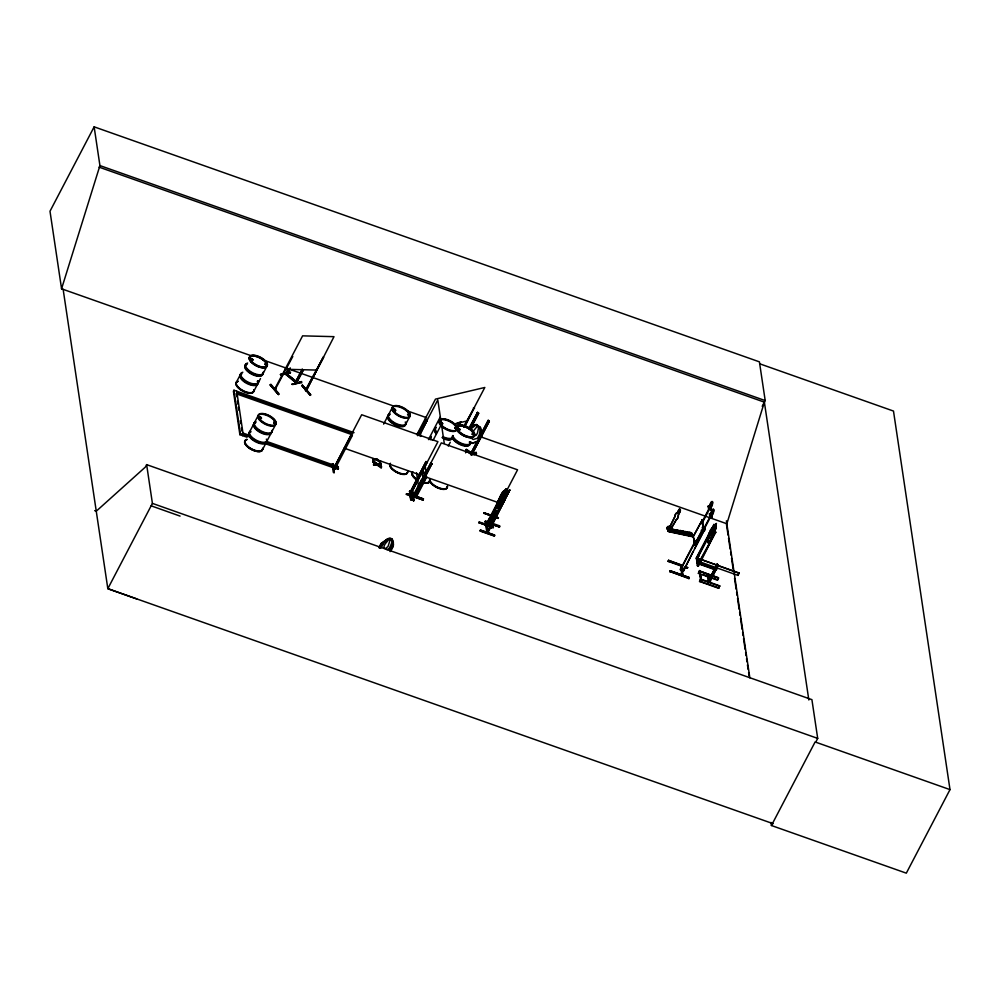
<?xml version="1.0" encoding="UTF-8"?>
<svg xmlns="http://www.w3.org/2000/svg" width="1000" height="1000" viewBox="0 0 1000 1000"><rect width="100%" height="100%" fill="white"/><g stroke="black" fill="none" stroke-linecap="round" stroke-linejoin="round"><path stroke-width="1.5" d="M668.812 526.95L669.237 527.737M670.413 527.825L669.513 527.087M669.8 527.8L670.413 527.188L669.6 527.762M669.312 527.6L668.913 526.9L669.3 527.675M670.15 527.325L667.725 526.575L666.975 528.025L668.475 531.638L692.987 536.838L691.587 532.938C684.663 529.538 694.412 540.938 689.1 532.413M406.425 494.462L406.525 493.713L423.175 500.037L406.425 494.425M287.5 373.587L286.188 372.85M297.038 382.088C294.075 379.7 299.25 382.55 296.613 383.088L285.863 374L288.663 368.65M297.25 381.875C296.575 379.613 293.825 382.625 296.262 383.263L303.275 369.837M668.763 527.137L668.8 527.7M669.4 527.175L668.15 529.725L669.737 527.238M409.8 490.913L410.913 499.675L409.613 491.5M411.1 499.087L410.675 499.688L411.475 499.888M489.425 519.038L490.7 527.137M489.988 521.175L491.1 528.1L490.487 527.675M504.412 498.512L486.85 533.112L487.438 531.763C487.05 529.688 489.312 533.288 487.438 531.763M717.113 566.788L717.075 566.725M380.288 547.725L382.238 543.55M690.037 533.7L666.65 528.112L691.438 533.225L692.962 536.85M666.95 528.013L666.963 528.737L690.3 533.513M667.25 528.612L690.263 534.075M692.725 536.4L692.425 535.775M413.85 496.6L414.087 495.938M416.763 495.175L416.912 495.95L416.012 495.213M416.962 495.838L416.275 497.175L426.65 477.088M490.75 516.55L490.712 515.837M492.025 515.612L491.312 515.312L490.675 516.525M492.388 522L493.263 522.925L491.375 516.237M250.675 358.625L252.463 359.712L251.488 359.487M251.9 360.1L250.637 359.025M252.45 359.85L252.338 359.113M260.538 418.338L259.387 416.962L260.613 418.438M259.85 416.863L259.988 417.713M265.338 363.812L266.2 364.237L265.55 363.775M265.188 363.875L265.387 364.85L266.175 364.375M274.75 422.85L273.875 422.537L274.713 423.162M274.562 422.987L274.325 422.088M273.725 422.675L274.95 423.288L274.488 422.55M394.263 410.45L395 410.125L393.638 409.038M394.125 408.988C391.438 409.588 396.987 411.575 394.588 409.087M395.213 409.55L395.15 410.387M395.387 409.875L393.725 409.162M408.775 415.05L407.8 414.775M408.963 414.55L408.15 414.2L408.762 414.712M440.737 422.762L442.262 423.4L441.062 423.6M440.875 423.363L442.388 423.25L441.35 422.225M455.15 427.75L455.387 428M455.225 427.488L455.825 428.25M454.85 427.575L456.037 428.638L454.875 427.65M458.762 429.875L459.538 429.688L458.425 428.387M473.425 434.012L472.65 433.625L472.938 434.613M473.013 433.663L472.163 434.338L473.537 434.35M473.837 454.7C479.325 453.088 474.237 452.388 472.025 454.637M487.137 524.888C486.037 521.65 485.637 528.888 487.062 524.825M487.575 533.337L504.925 499.875L504.375 498.55L502.225 502.975M410.487 494.188L409.038 493.688L423.462 498.95L410.6 494.387M485.188 522.05L499.475 527.05L499.775 525.9L485.475 520.9L485.188 522.05L499.525 526.925M470.1 441.788L472.062 443.263L478.812 440.962L481.7 435.812L480.45 427.512L479.462 434.312L477.388 438.288L473.137 439.487L471.388 438.175M480.425 530.125L494.725 535.175L480.438 530.062L480.163 530.65M494.475 536.138L480.175 531.087M681.375 531.55C682.362 535.075 684.613 530.425 681.25 531.788M292.1 384.25C292.625 385.7 303.512 380.262 301.188 382.175L301.8 382.688L291.938 384.363L301.6 381.55M392.125 544.288L389.425 549.837M379.175 547.638L381.262 543.625L388 538.737C395.363 536.55 390.9 545.25 389.188 548.3L387.013 549.763M472.238 453.5L471.025 452.587L472.362 453.587M390.275 539.538L388.013 546.487L385.625 548.438L384.275 548.337L383.975 546.175L385.2 543.837L388.938 539.425L390.363 539.637M413.05 495.7L421.838 478.938L422.45 479.85L418.25 487.9M413.363 495.1L414.125 496.037L413.425 495.037M413.775 496.55L414.087 495.35M416.15 495.012L426.037 476.175M416.238 497.075L416.075 496.35M416.887 495.812L416.163 495.55M490.662 515.988L490.838 516.663M491.3 514.763L491.488 515.525M491.825 523.25L491.05 518.025M492.55 524.1L491.213 516.1M493.188 522.875L493.1 522.25M492.537 523.5L492.575 524.188L509.85 489.938L486.962 533.2L485.712 525.15L503.237 491.725L506.425 488.988L503.075 491.65M486.337 523.987L485.75 525.062M486.438 526L497.55 504.663M486.788 532.438L500.125 506.975M487.5 533.288L486.337 525.1M498.675 501.788L497.562 508.512L499.475 507.113L504.075 496.613C504.875 482.875 502.475 508.875 498.862 509.775M499.025 509.7C489.312 519.85 501.25 492.25 503.088 491.512L503.35 492.463M495.425 509.663L497.788 501.637L503.25 491.562M497.95 504.825L500.312 496.812L499.288 500.875M501.625 504.475L504 496.463M504.462 499.75L506.675 491.688M707.638 539.95C707.875 548.013 707.35 532.913 709.925 532.025C708.188 530.175 723.238 517.4 712.688 526.862M707.812 542.737C713.388 539.738 714.362 532.712 716.125 526.85L715.8 524.325M762.212 406.3L765.2 400.588L759.412 361.85L94.138 126.838L99.925 165.588L61.575 288.75L63.137 289.312L107.825 588.675L136.775 598.95M99.1 167.15L764.375 402.163L726.85 523.763L481.087 436.95M302.375 385.125L310.613 394.7L310.238 395.337L302 385.763L302.362 385.062L310.625 394.663M302.337 385.675L310.562 395.35L302 385.763M306.212 390.75L323.387 356.962L305.325 390.375L306.275 390.8L334 336.662L302.6 335.85L274.45 389.575L275.1 389.588M306.85 389.538L305.963 389.162M423.188 500.012L406.4 494.025M494.712 535.237L494.363 535.812L480.062 530.763M669.638 527.6L668.938 526.35L667.663 528.787M503.45 495.5L501.35 501.825L498.925 505.3L499.738 501.488L503.288 495.45M505.975 490.675L503.875 496.987L501.45 500.475L502.262 496.662L506.125 490.725M715.425 525.825L713.325 532.15L710.9 535.625L711.712 531.812L715.575 525.887M287.15 373.75C287.95 376.438 283.9 373.9 286.5 372.775M295.85 381.163L287.1 374.137L295.963 381.325M670.537 530.05L669.3 527.975L674.7 516.812A3.513 1.675 -78 0 1 677.2 512.85L678.775 509.837A1.75 0.838 -78 0 1 680.025 509.462A1.75 0.838 -78 0 1 679.825 511.875L678.25 514.875A3.513 1.675 -78 0 1 676.175 519.688L670.35 530L676.363 519.725A3.513 1.675 -78 0 0 678.438 514.925L680.013 511.912A1.75 0.838 -78 0 0 680.212 509.5A1.75 0.838 -78 0 0 678.962 509.875L678.775 509.837M678.962 509.875L677.387 512.888A3.513 1.675 -78 0 0 674.887 516.85L669.3 527.975M94.138 126.838L50 211.25L61.575 288.812L251.5 355.85M816.263 741.15L817.7 738.4L811.912 699.65L146.637 464.637L145.363 467.075L96.263 511.188L94.7 510.625M146.637 464.637L152.413 503.387L107.825 588.675L773.112 823.688M236.163 382.625L240.05 375.238M354.05 432.65L233.95 390.225L233.412 391.275L239.887 434.688L247.075 437.225M253.787 391.337L257.65 383.938M258.45 382.388L260.475 378.562M263.263 373.162L267.15 365.775M239.887 434.688L240.438 433.65L233.95 390.225M242.675 435.675L243.212 434.625L236.737 391.213M270.163 384.913L270.837 384.25L279.075 393.825L278.387 394.525L270.2 384.875L278.4 394.487M249.55 432.013L253.562 424.338M254.375 422.8L258.238 415.4M280.45 374.462L280.963 375.025C280.925 372.887 287.913 374.738 290.175 372.65M292.8 356.5L274.9 389.963M288.337 368.725L285.562 374.188L296.288 383.2M285.938 374.012L286.712 372.85M286.537 374.913L290.025 368.225M286.65 375.012L290.35 368.15M286.975 374.938L287.613 373.713M290.212 372.85L290.587 372.15L280.363 374.513L289.7 372.287L290.212 372.85L280.963 375.025M302.288 369L295.312 382.488L301.212 371.587M295.775 382.375L296.462 381.15M296.075 383.137L296.762 381.9M303.6 369.762L296.225 383.188M262.5 449.675L266.363 442.275M267.15 440.725L271.188 433.062A9.838 4.363 27.6 0 1 258.575 431.525A9.838 4.363 27.6 0 1 255.538 422.887M271.975 431.5L275.863 424.113M305.613 390.712L323.663 357.3M332.65 464.312L333.175 463.775L334.113 472.65L333.325 472.375L332.025 464.162L333.175 463.775L333.963 472.488M335.662 467.75C334.113 465.9 332.225 469.2 335.025 468.975M334.075 467.2C332.925 471.788 337.1 465.975 334.888 469.225L352.35 435.5L351.062 435.05L333.638 468.75L334.425 467.625L335.712 468.038M266.438 441.337L338.3 466.712L337.987 469.35L264.662 443.438M337.987 469.35L338.3 466.712M383.625 424.113L387.638 416.438M388.438 414.9L392.312 407.5M372.825 459.913L373.088 458.562L372.825 459.913L376.45 459.913L380.375 462.575L380.637 461.262L380.375 462.575M373.462 461.112L376.737 463.862L376.375 464.55L373.2 462.425L373.462 461.112L377.45 463.812L381.025 463.812L380.763 465.163L377.95 465.15L381.125 464.462M373.2 462.425L373.562 461.725M378.312 464.45L381.438 466.538L381.163 467.85L377.238 465.2L373.612 465.188L373.875 463.837L376.737 463.862M373.612 465.188L373.875 463.837M376.45 459.913L376.812 459.212L380.737 461.875M377.15 459.862L377.525 459.162M373.1 461.8L377.088 464.5L377.45 463.812M377.238 465.2L377.6 464.5L381.525 467.163M380.763 465.163L381.025 463.812M381.163 467.85L381.438 466.538M406.05 423.6L409.938 416.213M417.15 434.188L435.475 399.125L484.812 387.475L463.938 427.088M417.275 435.337L425.688 419.225L417.663 435.65M418.963 434.837L427.175 420.25L419.575 435.75M419.087 435.575L437.8 399.938L444.275 443.363M428.45 439.613L440.325 416.887M433.05 440.387L441.438 424.35M379.05 547.55L381.05 543.462L388.013 538.6L383.2 543.688L381.125 547.663M379.425 547.975L381.525 543.962L382.638 544.05L380.538 548.062M409.787 494.15L409.725 490.825M409.038 493.688L408.762 495.375L409.387 494.113M409.325 493.7L410.588 494.188L410 495.775L427.312 461.987L426.025 461.538L408.75 495.337M408.6 495.238L426.025 461.538M409.688 495.275L410.325 494.05M412.8 491.912L411.65 492.325L412.95 500.5L413.75 500.775L412.775 491.9L413.6 500.625M413.363 496.613L441.312 442.875L517.562 469.812L506.388 491.2M415.3 495.887L414.425 497.375L431.987 463.638L430.688 463.175L413.425 497.025L413.8 495.675M414.988 495.7C413.288 499.4 417.188 494.7 413.325 495.125M415.85 494.487L431.987 463.638M416.275 495.65L415.712 497L426.525 476.35M416.238 496.488L416.7 495.037M389.675 550.175C393.1 540.625 395.475 544.55 390.087 551.6M390.637 549.788L393.288 544.475M390.538 549.925C394.738 546.888 394.6 535.988 388 538.737M457.275 426.112L459.375 422.1M457.875 426.962L460.725 421.875M448.25 446.075L450.275 442.238M458.725 425.938L460.863 421.887M459.712 424.35L461.112 421.675M423.462 498.888L423.1 499.588L410.337 494.963M463.55 426.763L474.2 407.788L464.762 426.887M468.913 428.525L477.575 412.375L478.663 413.188L471.675 426.55M469.888 427.075L477.575 412.375M470 429.338L478.663 413.188M472.362 432.238L477.312 426.3M470.95 453.862L471.488 452.587L470.788 453.787M472.5 453.375L489.338 421.175L488.25 420.363L470.6 454.012L476.375 443.088M481.262 433.738L488.25 420.363M471.388 454.65L472.062 453.413L466.438 449.325M471.725 454.812L489.338 421.175M470.962 454.725L476.138 452.4L476.463 453.562M478.85 522.625L479.2 521.9L493.512 526.975L493.15 527.675L478.85 522.625L493.15 527.675M483.812 513.425L484.175 512.737L498.462 517.725L498.1 518.425L483.75 512.95L490.938 515.425M491.1 528.1L490.3 527.812L489.363 518.95M485.887 525.962L503.512 493.888M486.425 525.462L486.9 524.1M494.012 510.75L497.512 504.062M494.438 511.138L488.4 523.513L488.725 522.1M495.188 510.075L488.387 523.462M488.825 521.862L490.262 522.375L489.625 523.587M495.725 511.587L489.675 523.875M496.475 510.525L489.375 523.812M498.175 511.163L491.8 523.1M504.462 499.125L509.35 489.775M487.475 532.6L488.05 531.3M509.85 489.938L491.938 523.962M498.025 517.975L493.787 516.425M667.725 526.575L667.25 527.962L668.575 530.538L689.837 535.062M669.163 526.4L667.887 528.837L668.363 529.763M668.575 530.538L669.175 529.375L668.275 531.25L692.962 536.462M671.05 531.075L671.663 529.913L671.025 531.6M680.263 530.525L681.688 533.862L680.263 530.525L682.75 531.05L684.175 534.388L682.75 531.05M668.6 560.337L668.3 561.487L668.6 560.337L683.25 565.588M684.963 531.525L686.375 534.862L684.963 531.525L687.45 532.05L688.863 535.388L687.45 532.05M682.387 571.025L683.025 575.288L689.212 577.475L688.925 578.625L669.812 571.425L670.15 570.737L682.225 575L681.862 575.7L680.738 565.062L682.225 575M670.138 570.812L669.875 571.812L670.15 570.737L689.2 577.55L688.925 578.625M691.587 532.938L670.975 529.038M710.212 506.55L710.575 509.45L710.212 506.55L708.425 505.925L708.6 509.175L711.162 509.663L710.713 506.925L708.325 506.1L708.787 508.825L711.162 509.663M708.525 506.163L708.988 508.9L708.425 505.925M693.263 536.525L702.3 519.913L703.512 528.062L694.788 544.763L693.263 536.525L702.3 519.913M700.95 524L709.375 508.025M702.237 522.938L709.862 508.363M710.713 506.925L710.987 510M668.587 560.413L681.538 565.337L682.663 575.988L683.025 575.288M680.438 569.338L694.538 542.388M710.025 516.35L711.812 516.962L711.35 514.237L709.562 513.612L709.75 516.862L712.138 517.7L711.862 514.612L709.475 513.787M709.675 513.862L710.225 516.413M696.038 540.375L680.45 570.037L683.438 571.087L684.4 568.212M694.488 544.663L703.225 527.95L702 519.812M703.487 529.038L710.537 515.975M704.775 527.975L711.012 516.05M711.862 514.612L712.138 517.7M693.088 551.462L683.438 571.087M694.5 548.763L705.062 528.55L683.325 571L680.337 569.25L681.425 567.163L684.525 569M701.2 530.35L704.175 531.413L705.312 529.237L702.225 527.388M687.362 568.225C688.4 565.913 686.562 569.862 684.912 567.275M713.95 524.438L714.663 525.45L713.95 524.438L696.325 557.837L697.537 565.975L698.325 566.263L715.65 531.938L697.4 565.075L698.325 566.263M714.075 525.237L696.45 558.75L697.25 559.025L698.637 556.188M712.45 528.65L696.538 558.713L697.212 558.913M698.575 555.337L698.7 556.237L697.775 555.05L698.575 555.337L697.25 559.025M697.188 558.787L709.775 534.788M697.138 563.013L697.675 561.85M698.05 561.275L699.325 558.837L739.025 572.95M697.225 563.575L699.388 559.288M697.537 565.975L698.85 562.288L699.788 563.475M715.65 531.938L697.7 565.95L697.575 565.15M698.2 565.363L699.65 562.575M701.05 579.55L699.975 570.675L698.375 573.425L699.475 571.337M700.863 579.138L699.587 581.575L700.612 579.025L719.663 585.85L718.662 588.3L699.613 581.487L700.65 579.5L699.4 570.887L718.5 578.088M701.263 579.275L699.762 570.95M708.312 576.938L709.4 574.85L710.55 582.537M709.875 578.013L717.15 564.087L718.012 564.825L717.15 564.087M709.538 578.825L717.212 564.138L709.6 579.212M709.675 579.725L717.288 564.987L718.075 565.275L717.288 564.987L709.513 580.4M709.575 580.775L715.163 570.1L709.575 580.388M718.075 565.275L709.775 581.737L718.088 565.675M698.7 563.888L716.275 570.2L716.575 569.05M698.4 573.337L717.438 580.163L718.538 578.075L699.438 571.362M718.662 588.3L719.675 585.763M738.012 575.4L739.038 572.863L738.012 575.4L698.325 561.287M771.425 825.512L815.113 741.963L950 789.613L906.325 873.162L771.425 825.512L770.975 822.425M503.275 492.975L506.35 489.162M715.65 524.263L710.65 532.112L709.538 538.837L711.45 537.45L713.525 533.475L716.287 526.9L715.875 524.138M493.237 527.438L478.938 522.388M265.525 364.55C264.738 363.488 266.6 365.175 265.163 364.412M274.825 422.587L273.925 422.825M407.537 414.55L408.837 414.4M408.338 414.212L408.95 414.95M458.025 428.387L458.137 429.513M458.988 429.438L459.75 429.375L458.212 428.938M459.462 429.888L459.275 428.688M473.113 434.663L472.8 433.938M473.4 434.862L472.812 433.812M483.888 513.2L498.188 518.2L483.738 512.975M670.163 527.238L667.85 526.8M413.675 500.625L412.438 492.4L413.75 500.775M500.4 496.425L503.738 493.762M503.675 493.938L500.412 496.287M495.838 512.413L498.875 509.637M471.6 428.413L476.375 424.65L469.525 426.8L476.388 424.462L480.45 427.512M261.087 418.288L260.2 418.35M395.3 410.112L394.487 410.025M440.775 422.225L441.362 422.3M456.037 428.462L455.262 428.35M472.088 433.888L472.725 433.938M473.888 436.188A9.825 4.35 27.6 0 0 465.037 425.863A9.825 4.35 27.6 0 0 458.462 430.737A9.825 4.35 27.6 0 0 473.888 436.188L476.3 435.175L477.512 432.85L478.625 427.287L477.225 426.337M478.725 441L472.062 443.45L470.025 441.925M471.112 452.825L466.163 449.438M470.913 454.6L476.175 452.425M471.863 454.75L475.988 453.137M473.825 454.575L476.438 453.462M488.188 523.088L489.462 523.462M455.125 424.087L458.225 422.987M715.4 569.763L715.375 569.675M425.688 419.225L424.862 419.438L426.075 419.55M474.588 408.1L473.375 407.987M291.938 384.363L301.35 382.062M418.013 432.55L421 431.838M453.888 424.075L467.35 420.9M252.375 359.725L251.012 359.25M259.462 417.075L261.112 417.9M273.9 422.212L274.1 423.188M440.562 422.65L442.175 423.413M455.2 427.938L456 427.925L455.312 427.413M472.587 434.275L473.413 434.675M373.188 459.212L376.812 459.212M373.975 464.5L377.6 464.5M377.088 464.5L380.662 464.513M373.512 464.538L376.375 464.55M285.125 369.263L316.525 370.075M381.262 543.625L382.638 544.05M392.475 544.825L393.587 544.913M251.075 358.45L251.35 358.55A1.425 0.625 27.6 0 1 252.662 360.138A1.425 0.625 27.6 0 1 250.438 359.35A1.425 0.625 27.6 0 1 251.388 358.638M408.787 415.262L408.038 414.425M458.35 428.312L458.625 428.413A1.425 0.625 27.6 0 1 459.938 429.988A1.425 0.625 27.6 0 1 457.713 429.2A1.425 0.625 27.6 0 1 458.663 428.5M259.788 416.788L261.262 417.625M260.9 418.088L259.713 417.587M273.788 422.312L274.875 422.85M669.638 527.325L668.938 526.35M666.888 528.587L690.238 533.713M670.825 531.175L693.162 535.988M668.25 531.163L693.025 536.275M409.75 495.688L437.938 441.675L361.675 414.738L334.125 467.488M250.863 359.525L251.825 359.988M455.062 427.675L455.7 427.812M459.237 429.575L458.113 428.938M459.1 429.85L458.137 429.375M708.875 508.663L710.662 509.275M712.312 517.35L709.938 516.525L709.562 513.612M427.3 420.988L426.688 420.075M351.1 435.337L352.35 435.5M426.075 461.825L427.362 462.275M430.737 463.462L432.025 463.913M409.363 491.512L410.163 491.788L411.463 499.963M489 519.65L489.787 519.925M492.325 522.238L491.8 516.05M334.925 469.2L333.587 468.475M760.062 363.925L893.487 411.062L950 789.613M99.925 165.588L765.2 400.588M263.275 360.012L394.25 406.275M406.025 410.438L426.625 417.713M715.763 532.737L715.05 531.737M702.337 528.175L705.312 529.237M709.8 532.013L707.4 539.987M713.913 534.913L716.2 526.987L715.713 524.087M711.162 540.075L708.037 542.612M352.825 433.725L236.975 392.8L236.425 393.837L350.812 434.25M739.112 573.312L699.325 558.837M506.838 491.737L502 502.287L500.087 503.675L499.812 501.9L503.237 491.725M698.975 562.837L715.1 568.525L698.95 562.913M697.537 562.788L716.637 569.5M698.612 563.525L714.775 569.212M698.562 564.663L697.763 564.375L696.812 558.05L697.613 558.325L698.138 561.838M503.913 496.55L501.587 504.438M504.925 499.875L504.275 499.663L506.6 491.775L506.262 488.925M699.375 570.975L718.438 577.712L717.438 580.163M685.225 566.663L687.738 567.525M668.238 561.038L681.462 565.688M668.325 561.413L681.175 566.038M702.712 574.525L707.138 576.062M711.513 577.638L715.938 579.175M344.2 448.162L420.462 475.1M423.837 476.287L498.625 502.713M501.7 505.062L498.363 507.587L498.025 504.738M700.65 579.5L719.75 586.213M699.525 581.112L718.625 587.837M670.188 571.213L689.287 577.925M495.275 509.6L495.75 512.175M669.788 571.438L688.875 578.15M242.975 433.05L248.85 435.112M240.438 433.65L249.088 436.7M265.212 442.4L338.537 468.3M487.287 531.425L486.838 525.275M152.413 503.387L817.7 738.4M151.15 505.825L180.087 516.1M441.512 423.338L440.812 422.925M393.787 409.688L394.5 410.087M394.25 409.975L393.625 409.513M251.812 358.65L252.438 359.113M378.2 460.562L380.275 461.95M377.95 465.15L381.062 467.238M251.05 359.8L250.525 359.025M477.3 412.488L478.387 413.3M487.987 420.475L489.062 421.287M476.287 424.688L480.325 427.6M465.988 450.2L469.487 452.812M465.712 450.312L471.6 454.712M489.237 519.625L490.55 527.8M270.438 384.862L278.712 394.525M250.938 359.075L250.712 359.513M391.962 538.95L393.363 544.587M415.575 496.175L415.688 496.912L415.513 496.238M409.988 495.462L410.675 499.688M332.8 464.263L334.113 472.65M764.375 402.163L808.838 699.987M726.4 520.788L749.85 677.837M726.462 524.325L728.075 535.138M728.538 538.225L730.15 549.038M730.612 552.125L731.075 555.212M731.538 558.3L733.15 569.113M734.538 578.387L736.15 589.2M736.612 592.288L737.075 595.375M737.537 598.462L739.15 609.275M739.613 612.362L740.062 615.45M740.525 618.538L742.15 629.35M742.6 632.45L743.062 635.538M743.525 638.625L745.138 649.438M745.6 652.525L746.062 655.612M746.525 658.7L746.988 661.787M747.45 664.875L748.138 669.513M748.6 672.6L749.062 675.688M704.062 530.612L704.175 531.413M703.975 530.638L704.075 531.312M709.75 582.25L708.6 574.562L707.513 576.65L708.425 582.812M699.587 570.538L700.775 579.45M693.775 537.987L694.788 544.763M681.538 565.337L681.963 568.175M506.425 488.988L506.75 491.838M480.375 427.55L481.613 435.85M480.238 427.638L481.45 435.8M420.325 433.363L420.788 436.438M425.062 465.075L426.375 473.85M422.013 471.887L422.9 477.875M416.525 472.75L418.537 486.225M236.412 393.75L236.863 396.75M237.525 401.238L237.975 404.237M238.425 407.225L238.875 410.225M240.438 420.7L240.888 423.7M241.55 428.188L242 431.175M696.475 557.788L696.587 558.587M407.388 472.887A9.825 4.35 27.6 0 1 395.887 472.013A9.825 4.35 27.6 0 1 390.513 463.275M407.762 471.175A9.825 4.35 27.6 0 1 398.45 472.638A9.825 4.35 27.6 0 1 390.062 463.675M407.675 471.4A9.862 4.363 27.6 0 1 398.325 472.875A9.862 4.363 27.6 0 1 389.913 463.875M711.725 511.55A3.5 1 -70.8 0 1 713.875 510.163A3.5 1 -70.8 0 1 711.812 515.675A3.5 1 -70.8 0 1 711.4 512.4M470.65 441.812A9.825 4.35 27.6 0 1 462.5 443.738A9.825 4.35 27.6 0 1 452.85 435.525M469.338 441.95A9.825 4.35 27.6 0 1 462.85 445.65A9.825 4.35 27.6 0 1 452.038 437.075M470.513 442.4A9.975 4.425 27.6 0 1 462.238 444.363A9.975 4.425 27.6 0 1 452.425 436.012M470.262 442.875A9.975 4.425 27.6 0 1 463.162 445.2A9.975 4.425 27.6 0 1 452.688 437.925M465.688 451.625A9.975 4.425 27.6 0 1 465.575 452.85M465.85 451.05A9.838 4.363 27.6 0 1 465.737 452.25M447.475 486.05A9.775 4.338 27.6 0 1 439.363 487.975A9.775 4.338 27.6 0 1 429.75 479.8M447.275 486.6A9.862 4.363 27.6 0 1 439.1 488.537A9.862 4.363 27.6 0 1 429.4 480.288M447.438 486.287A9.862 4.363 27.6 0 1 439.263 488.212A9.862 4.363 27.6 0 1 429.575 479.975M405.35 423.938A9.825 4.35 27.6 0 1 393.738 424.275A9.825 4.35 27.6 0 1 389.613 414.988M405.262 422.013A9.975 4.425 27.6 0 1 395.125 424.412A9.975 4.425 27.6 0 1 389.787 414.363M406.012 422.987A9.975 4.425 27.6 0 1 394.225 423.325A9.975 4.425 27.6 0 1 390.037 413.888M406.15 422.4A9.825 4.35 27.6 0 1 395.688 423.338A9.825 4.35 27.6 0 1 389.175 414M257.262 381.312A9.838 4.363 27.6 0 1 247.262 383.675A9.838 4.363 27.6 0 1 242 373.762M253.738 390.462A9.862 4.363 27.6 0 1 242.087 390.8A9.862 4.363 27.6 0 1 237.95 381.475M253.975 389.9A9.8 4.338 27.6 0 1 243.512 390.838A9.8 4.338 27.6 0 1 237.013 381.525M262.562 373.5A9.825 4.35 27.6 0 1 250.963 373.837A9.825 4.35 27.6 0 1 246.838 364.55M262.987 373.025A9.975 4.425 27.6 0 1 251.2 373.363A9.975 4.425 27.6 0 1 247.013 363.925M263.375 371.962A9.825 4.35 27.6 0 1 251.762 372.3A9.825 4.35 27.6 0 1 247.65 363.013M258.55 381.188A9.825 4.35 27.6 0 1 246.95 381.512A9.825 4.35 27.6 0 1 242.825 372.225M257.663 380.8A9.975 4.425 27.6 0 1 248.7 383.738A9.975 4.425 27.6 0 1 240.912 373.713M258.412 381.763A9.975 4.425 27.6 0 1 247.775 382.713A9.975 4.425 27.6 0 1 241.163 373.237M263.238 372.55A9.975 4.425 27.6 0 1 252.6 373.5A9.975 4.425 27.6 0 1 245.975 364.012M253.9 390.163A9.862 4.363 27.6 0 1 242.25 390.5A9.862 4.363 27.6 0 1 238.113 381.175M266.475 441.075A9.838 4.363 27.6 0 1 254.838 441.413A9.838 4.363 27.6 0 1 250.712 432.1M262.688 448.263A9.825 4.35 27.6 0 1 251.088 448.6A9.825 4.35 27.6 0 1 246.962 439.312M266.375 439.137A9.975 4.425 27.6 0 1 256.238 441.538A9.975 4.425 27.6 0 1 250.9 431.488M271.7 431.362A9.975 4.425 27.6 0 1 259.9 431.7A9.975 4.425 27.6 0 1 255.712 422.262M271.95 430.887A9.975 4.425 27.6 0 1 260.15 431.225A9.975 4.425 27.6 0 1 255.963 421.788M272.087 430.3A9.825 4.35 27.6 0 1 261.613 431.238A9.825 4.35 27.6 0 1 255.1 421.9M267.125 440.1A9.975 4.425 27.6 0 1 256.488 441.062A9.975 4.425 27.6 0 1 249.862 431.575M267.275 439.525A9.838 4.363 27.6 0 1 256.788 440.462A9.838 4.363 27.6 0 1 250.263 431.112M262.613 448.475A9.862 4.363 27.6 0 1 250.963 448.812A9.862 4.363 27.6 0 1 246.825 439.5M440.075 422.812A1.425 0.625 27.6 0 1 441.3 422.362A1.425 0.625 27.6 0 1 442.5 423.775A1.425 0.625 27.6 0 1 440.462 423.25M441.075 419.75A9.825 4.35 27.6 0 1 453.663 424.2A9.825 4.35 27.6 0 1 454.738 431.362A9.825 4.35 27.6 0 1 442.15 426.912M440.575 425.363A9.825 4.35 27.6 0 1 439.812 420.3M429.85 438.925A9.825 4.35 27.6 0 1 430.562 438.013M453.175 435.65A9.825 4.35 27.6 0 1 442.7 436.587M436.938 432.312A9.825 4.35 27.6 0 1 436.188 427.25M429.875 439.538A9.975 4.425 27.6 0 1 430.712 437.388M430.125 439.062A9.975 4.425 27.6 0 1 430.962 436.912M431.037 439.988A9.838 4.363 27.6 0 1 431.35 436.45M452.362 437.188A9.825 4.35 27.6 0 1 444.225 439.113M436.138 433.862A9.825 4.35 27.6 0 1 435.375 428.787M452.788 436.7A9.975 4.425 27.6 0 1 442.15 437.663M436.3 433.312A9.975 4.425 27.6 0 1 435.525 428.175M453.038 436.225A9.975 4.425 27.6 0 1 442.4 437.188M436.55 432.85A9.975 4.425 27.6 0 1 435.775 427.7M440.087 423.162A1.525 0.675 27.6 0 1 440.863 422.337A1.525 0.675 27.6 0 1 442.6 423.812A1.525 0.675 27.6 0 1 440.625 423.638M430.037 479.9A9.825 4.35 27.6 0 1 421.9 481.825M417.337 479.562A9.825 4.35 27.6 0 1 412.35 472.4M426.475 473.088A9.838 4.363 27.6 0 1 424.137 472.1M425.662 474.613A9.825 4.35 27.6 0 1 421.112 472.362M425.95 474.162A9.975 4.425 27.6 0 1 421.325 471.875M426.2 473.688A9.975 4.425 27.6 0 1 421.575 471.4M429.963 480.125A9.862 4.363 27.6 0 1 421.788 482.062M417.212 479.8A9.862 4.363 27.6 0 1 412.2 472.6M497.775 507.962C496.938 510.175 505.675 494.988 500.188 501.737C506.925 486.35 492.262 512.562 499.363 503.25L497.775 507.962M667.938 530.562L668.25 531.237L667.938 530.562M485.188 521.562L499.475 526.625L485.188 521.562M683.35 532.688L681.35 531.7L683.35 532.688M276.05 388.75L275.062 388.288L276.05 388.75M506.95 490.112L505.662 489.663L506.95 490.112M700.612 560.538L699.025 559.975L700.612 560.538M712.013 514.963A3.5 1 -70.8 0 0 713.425 509.325A3.5 1 -70.8 0 0 710.85 513.162A3.5 1 -70.8 0 0 712.013 514.963M710.863 507.275A3.5 1 -70.8 0 0 712.275 501.637A3.5 1 -70.8 0 0 709.7 505.475A3.5 1 -70.8 0 0 710.863 507.275M711.162 507.388A3.5 1 -70.8 0 0 712.575 501.737A3.5 1 -70.8 0 0 710 505.588A3.5 1 -70.8 0 0 711.162 507.388M458.075 431.538A9.775 4.338 27.6 0 0 473.438 436.962A9.775 4.338 27.6 0 0 464.625 426.688A9.8 4.338 27.6 0 0 458.062 431.55A9.8 4.338 27.6 0 0 473.438 436.987A9.8 4.338 27.6 0 0 464.613 426.688A9.775 4.338 27.6 0 0 458.075 431.538M458.275 431.062A9.862 4.363 27.6 0 0 473.75 436.525A9.862 4.363 27.6 0 0 464.862 426.163A9.862 4.363 27.6 0 0 458.275 431.062A9.862 4.363 27.6 0 0 473.738 436.55A9.862 4.363 27.6 0 0 464.862 426.188A9.862 4.363 27.6 0 0 458.263 431.075M393.212 409.787A1.425 0.625 27.6 0 0 395.45 410.575A1.425 0.625 27.6 0 0 394.162 409.075A1.425 0.625 27.6 0 0 393.212 409.787M393.975 411.325A9.825 4.35 27.6 0 0 409.387 416.763A9.825 4.35 27.6 0 0 400.55 406.438A9.825 4.35 27.6 0 0 393.975 411.325M393.562 412.113A9.825 4.35 27.6 0 0 408.975 417.562A9.825 4.35 27.6 0 0 400.125 407.238A9.825 4.35 27.6 0 0 393.562 412.113M393.762 411.662A9.862 4.363 27.6 0 0 409.237 417.125A9.862 4.363 27.6 0 0 400.363 406.763A9.862 4.363 27.6 0 0 393.762 411.662M393.062 409.913A1.525 0.675 27.6 0 0 395.462 410.763A1.525 0.675 27.6 0 0 394.087 409.162A1.525 0.675 27.6 0 0 393.062 409.913M251.15 360.913A9.862 4.363 27.6 0 0 266.625 366.388A9.862 4.363 27.6 0 0 257.738 356.025A9.862 4.363 27.6 0 0 251.15 360.913M250.8 361.662A9.8 4.338 27.6 0 0 266.175 367.1A9.8 4.338 27.6 0 0 257.362 356.8A9.8 4.338 27.6 0 0 250.8 361.662A9.8 4.338 27.6 0 0 266.163 367.137A9.8 4.338 27.6 0 0 257.337 356.825A9.8 4.338 27.6 0 0 250.775 361.7M250.987 361.2A9.862 4.363 27.6 0 0 266.475 366.675A9.862 4.363 27.6 0 0 257.587 356.312A9.862 4.363 27.6 0 0 250.987 361.2M250.287 359.475A1.525 0.675 27.6 0 0 252.675 360.325A1.525 0.675 27.6 0 0 251.3 358.725A1.525 0.675 27.6 0 0 250.287 359.475M259.137 417.688A1.425 0.625 27.6 0 0 261.375 418.475A1.425 0.625 27.6 0 0 260.087 416.975A1.425 0.625 27.6 0 0 259.137 417.688M259.887 419.225A9.838 4.363 27.6 0 0 275.338 424.675A9.838 4.363 27.6 0 0 266.475 414.338A9.838 4.363 27.6 0 0 259.887 419.225M259.488 420.025A9.825 4.35 27.6 0 0 274.9 425.462A9.825 4.35 27.6 0 0 266.062 415.138A9.825 4.35 27.6 0 0 259.488 420.025M259.713 419.525A9.862 4.363 27.6 0 0 275.188 425A9.862 4.363 27.6 0 0 266.312 414.637A9.862 4.363 27.6 0 0 259.713 419.525M249.725 448.438A9.838 4.363 27.6 0 0 262.337 449.975A9.825 4.35 27.6 0 1 249.713 448.488A9.825 4.35 27.6 0 1 246.675 439.862A9.838 4.363 27.6 0 0 249.725 448.438M440.988 424.562A9.825 4.35 27.6 0 0 456.413 430.012A9.825 4.35 27.6 0 0 447.562 419.688A9.825 4.35 27.6 0 0 440.988 424.562M440.788 424.913A9.862 4.363 27.6 0 0 456.262 430.375A9.862 4.363 27.6 0 0 447.388 420.012A9.862 4.363 27.6 0 0 440.788 424.913M421.637 482.325A9.838 4.363 27.6 0 0 429.8 480.4A9.825 4.35 27.6 0 1 421.625 482.325M412.775 471.975A9.838 4.363 27.6 0 0 417.075 480.075A9.825 4.35 27.6 0 1 412.788 472"/></g></svg>
